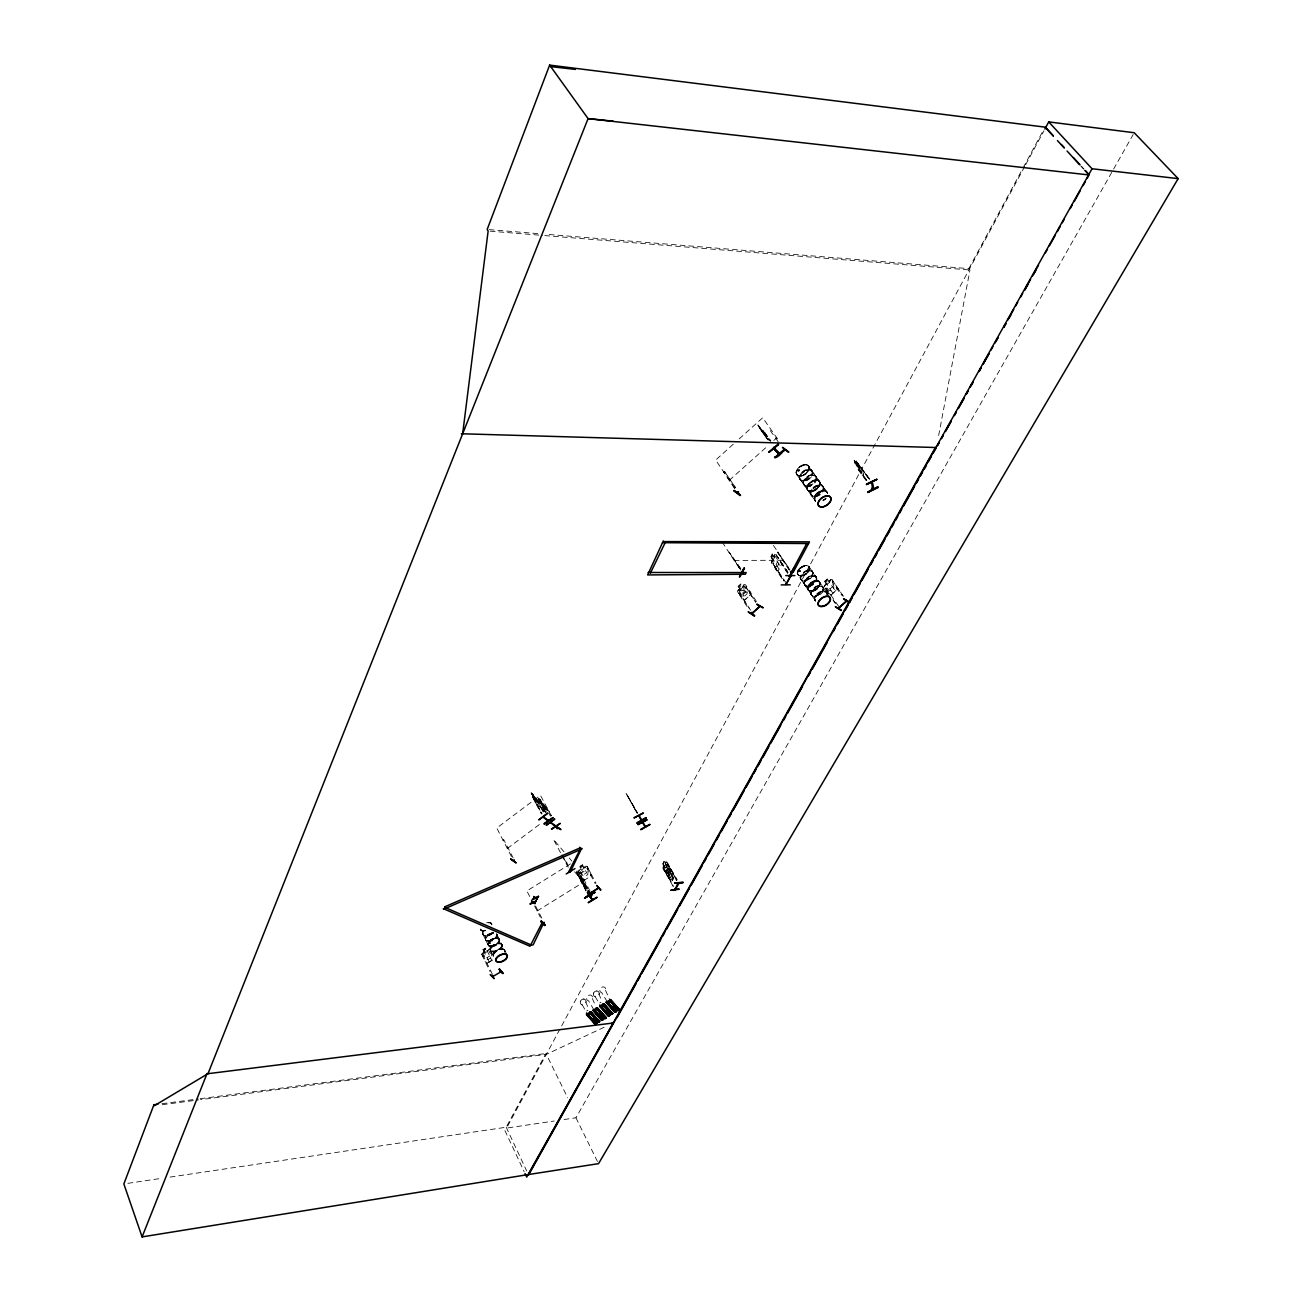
<?xml version="1.0" encoding="UTF-8"?>
<svg xmlns="http://www.w3.org/2000/svg" width="1302" height="1302" viewBox="0 0 1302 1302"><rect width="100%" height="100%" fill="white"/><g stroke="black" fill="none" stroke-linecap="round" stroke-linejoin="round"><path stroke-width="0.75" stroke-dasharray="5 3.75" d="M810.381 491.196L815.638 489.975L819.3 485.776M772.493 559.225L772.314 561.422L775.357 565.979L777.408 566.549L778.775 563.961L778.189 560.609L775.129 556.052L773.86 556.638L774.788 554.603L775.959 554.668L787.336 571.106M796.352 474.205C795.05 469.078 800.828 464.684 805.515 464.537M796.059 472.968L796.173 471.584M798.614 470.754L799.086 470.022L797.996 470.103M798.907 470.852L799.379 469.924M666.884 862.119L665.192 863.503C664.394 857.888 660.667 864.121 664.02 865.537L663.76 867.425L670.481 877.174L671.653 875.156L668.691 867.685L663.76 861.127M800.03 568.095L797.198 573.319A6.852 4.052 -34.2 0 1 805.661 565.54A6.901 4.069 -34.2 0 1 807.647 572.343A6.901 4.069 -34.2 0 1 797.589 574.296L800.665 578.804M797.345 572.066L797.231 573.319A6.901 4.069 -34.2 0 1 805.678 565.524A6.852 4.052 -34.2 0 1 807.614 572.327A6.852 4.052 -34.2 0 1 797.621 574.263M808.086 470.901L807.11 470.787M806.914 486.932L807.24 489.764L806.947 488.559M806.914 488.527L807.077 487.16M797.133 475.132L796.385 474.205C800.632 478.859 809.112 473.131 809.209 467.613M800.323 571.318L799.265 570.52M816.582 478.208L816.24 476.809A7.389 4.524 -35.6 0 0 805.124 479.201A7.389 4.524 -35.6 0 0 808.64 486.281L808.851 485.727M816.321 477.15L822.88 486.46A7.291 4.443 -35.5 0 0 811.927 488.787A7.291 4.443 -35.5 0 0 815.361 495.737A7.291 4.443 -35.5 0 0 822.88 486.46L816.354 477.216A7.275 4.459 -35.6 0 1 808.884 486.509L808.933 486.118M807.745 571.285L808.786 570.732M807.924 571.106L808.444 571.366M807.582 588.699L809.193 584.728A6.884 4.036 -34.1 0 1 819.658 582.336L820.162 583.442M808.135 572.083L809.437 567.021L806.247 565.459M819.17 486.053L818.486 486.753L818.258 485.89M810.462 586.616C811.618 584.305 807.386 587.902 810.446 586.242M819.869 484.279L820.016 482.896M820 484.507L820.179 483.123M818.258 586.177L818.714 586.584M820.032 583.247L819.349 585.867M820.179 583.459L818.551 587.414M809.372 587.267L809.356 586.112A6.998 4.118 -34.2 0 0 816.435 577.388L816.761 578.609M798.679 571.318L800.518 570.536M828.739 593.517L824.199 586.958L826.331 583.638L824.605 581.327L827.275 578.967L835.396 591.01M824.394 586.958L824.557 585.395L830.627 579.813L828.772 581.343L830.66 581.066L833.719 585.542L833.736 588.667L831.294 590.913L828.674 590.18L825.614 585.705L826.233 583.719M758.594 426.698L762.939 430.848L766.959 436.577L759.408 427.674L768.326 440.353M767.269 439.132L758.448 426.438M938.644 435.568L969.974 269.986L968.834 268.635L545.847 234.246M489.894 943.543L489.064 943.559L489.796 942.664M587.593 888.338L578.674 871.608L579.097 870.175L585.656 866.188L587.104 866.432L590.636 873.007L590.994 876.051L584.403 880.136L582.222 878.232M578.82 871.624L579.097 870.175M545.538 812.66C525.227 775.455 551.332 823.352 542.316 807.191M487.925 943.95L491.342 939.767L495.834 938.172M489.324 943.445L489.471 942.778M489.731 942.615L490.789 943.087L489.487 943.136M498.845 941.948L498.161 942.632L498.503 941.818M481.838 954.643L482.293 953.227L488.852 949.386L490.333 949.793L488.917 949.5M481.984 954.659L482.342 953.276M797.817 470.624L798.94 470.331M807.094 470.998L808.168 470.771M808.477 470.478L809.047 469.013M807.061 487.127C808.021 482.342 814.613 477.932 819.072 480.91M810.332 485.841L808.786 486.037M818.047 486.525L819.088 485.858M819.039 486.411L818.388 486.053M819.43 485.988L819.869 484.311M809.063 570.748L809.584 569.397M807.565 587.202C809.112 582.824 814.613 579.178 819.121 581.473M809.079 586.714L810.202 586.844M740.626 568.453L729.153 552.194L740.48 568.762M779.052 569.007L770.768 556.8L772.232 554.017L780.403 566.354M770.865 556.8L772.33 554.017M772.444 559.144L771.533 562.871L783.674 581.05M771.581 561.162L772.607 559.225L770.979 556.784M773.893 556.605L774.788 554.603L771.533 562.871M773.046 560.039L774.495 557.484M776.09 564.596L777.457 562.008M780.386 561.146L781.525 564.498L778.075 571.008L775.878 569.43L778.059 570.862M789.207 570.081L777.489 552.146L790.184 569.788M778.319 552.146L777.343 552.439M786.62 583.621L772.965 563.636L783.983 581.05M787.726 573.531L776.968 556.117L788.052 573.531M170.139 1177.073L506.201 1127.223L545.896 1053.497L567.639 1097.667M968.834 268.635L1022.184 169.569M1023.128 167.812L1043.13 130.656M1024.707 166.477L506.592 1128.085L554.164 1121.022M1025.667 164.703L1043.927 130.818M564.075 1119.541L575.956 1117.783L1133.196 134.513M673.134 886.32L663.092 868.564L665.989 861.94M663.157 867.067L664.02 865.537L662.506 863.161M664.59 869.427L663.971 870.045L664.59 869.427L671.93 882.447M676.535 880.429L667.682 863.552L677.17 879.81M669.342 866.481L667.601 864.788L664.59 869.899L665.582 873.024L664.752 869.931M671.441 871.575L670.432 868.45L671.441 871.575L668.431 876.685L666.787 874.977M672.206 880.543L673.46 878.362L672.011 875.953M673.557 878.362L672.288 880.543L670.839 877.987L669.863 878.264L664.378 866.335L665.55 864.3L672.288 874.065L673.46 878.378M484.344 952.153L483.335 953.78L485.597 958.418L487.973 959.574L490.594 958.06L491.033 955.245L488.771 950.623L487.111 950.558M797.931 470.168L798.533 471.015M494.874 945.757L499.284 941.672M498.666 942.99L499.105 938.823M807.631 485.646L811.455 481.659L816.484 480.08M799.33 571.35L800.063 571.236M818.421 587.218L819.349 585.867M855.919 462.828L859.58 466.897L861.533 472.349L856.342 465.074M797.882 471.259L799.298 470.803M807.126 471.096L808.037 470.282M809.681 485.288L808.526 486.72M809.714 486.623L810.316 485.483M818.323 487.241L812.09 491.163A7.275 4.443 -35.6 0 1 808.688 484.181A7.275 4.443 -35.6 0 1 819.625 481.87A7.275 4.443 -35.6 0 1 812.139 491.131M808.168 572.099L803.887 575.272M809.177 584.712L813.49 581.522M818.421 587.235L812.497 590.929L808.509 590.457M818.567 587.446L814.271 590.62M497.51 943.804L498.552 942.778M738.039 590.522L739.878 588.813L738.283 586.356M742.254 586.486L744.109 586.079L747.088 590.652L747.055 593.858L744.598 596.137L741.994 595.388L739.031 590.799L739.813 588.764L738.071 586.323L740.773 583.914L742.319 586.518L744.077 584.891M739.536 593.11L738.592 593.647L739.536 593.11L751.466 611.533M745.72 587.039L746.648 586.486L745.72 587.039L755.534 602.094M737.795 592.068L744.353 600.417L750.473 594.623L749.854 591.368M744.353 600.417L750.538 594.672L749.692 591.401M827.242 579.13L824.605 581.327M826.916 584.517L829.455 582.319M829.976 588.992L832.417 586.746M832.255 593.81L837.056 589.399L836.437 586.193M825.208 588.488C825.989 586.632 827.209 594.672 831.099 595.095L837.202 589.35L836.34 586.258M832.287 582.01L833.215 581.473L832.287 582.01L841.45 595.209M733.303 444.194L715.677 460.045L734.963 488.722M739.178 438.904L762.695 417.763L779.231 441.313M729.299 480.292L767.887 445.805M773.811 440.483L776.789 437.83M734.751 488.559L723.717 472.138L724.514 471.438L735.776 488.022M778.205 441.85L770.214 430.474L771.028 429.741M724.726 471.601L723.717 472.138M766.471 437.716L768.326 439.49M759.863 427.642L758.008 425.038L766.666 436.821L762.647 432.297M762.728 430.604L762.939 431.548L759.619 428.179L767.594 438.855M763.07 433.371L769.742 440.597M765.43 433.192L764.616 432.98L770.898 441.004M532.909 794.106C528.921 790.428 539.37 801.511 538.182 804.245L534.65 800.388M532.551 795.294L531.118 792.837L541.599 813.473M532.925 796.612L542.071 813.815M534.178 796.645L532.843 794.139M536.359 798.826L531.33 794.529L541.307 813.685M545.359 812.09L538.507 798.386L540.297 799.64M536.831 799.949L543.227 811.976M534.813 801.739L536.831 804.636M538.507 798.386L540.314 799.591L545.554 809.746L542.039 805.922M541.551 802.162L540.2 799.705M539.956 805.58L540.769 807.712L539.988 805.466M543.731 804.327L538.751 800.063M546.938 810.593L544.48 805.238L547.686 810.723M810.023 486.574L808.688 486.134A7.389 4.524 -35.6 0 0 816.24 476.874M507.292 848.513L541.502 822.929M546.807 807.468C545.261 807.419 551.006 812.578 551.218 815.703M503.711 839.757L502.963 840.311L503.89 839.888L513.183 857.969M800.014 568.063L803.057 566.142M800.144 571.497L798.728 571.562M809.486 585.981L810.804 585.884M497.51 943.82L493.23 946.066M570.39 863.893L526.871 890.942L530.288 897.615M583.801 867.441L582.499 864.821L579.699 866.562L581.05 869.052M582.531 864.87L579.748 866.595L581.18 869.069L580.187 870.712L582.629 875.286L585.07 876.376L587.69 874.749L588.048 871.917L585.591 867.344L583.752 867.392M585.998 891.024L576.786 872.307L577.974 873.707M579.895 873.902L588.309 868.694M586.144 888.273L579.276 876.148L580.22 877.743M537.14 910.977L582.661 882.723M584.338 885.034C588.065 892.098 576.623 874.618 582.58 883.732M580.22 872.682L579.439 873.154L580.334 872.828L590.148 891.203M587.056 868.467L587.951 868.141L587.056 868.467L595.242 883.635M586.763 888.371L579.569 874.147L587.381 888.566M578.527 875.579L585.965 889.315M586.73 1011.003L587.951 1010.254M599.864 1002.914L601.085 1002.166M484.246 952.169L482.993 949.646L485.809 948.019L491.847 960.485M483.042 949.695L485.841 948.068M484.751 952.966L487.453 951.518M486.997 957.588L489.633 956.075M487.176 963.138L493.653 959.362L487.143 963.252L485.109 961.332M483.319 955.749L482.537 956.205L483.433 955.896L492.498 974.482M490.17 951.795C491.131 950.2 491.114 957.084 493.474 958.549M627.385 795.603L637.443 812.692M629.419 799.2L634.823 808.998M634.074 807.435L632.707 805.254M809.99 586.079L809.453 586.274A6.901 4.052 -34.2 0 1 806.166 580.122A6.901 4.052 -34.2 0 1 816.566 577.762L822.815 586.909M798.191 469.941L799.509 469.957M856.391 465.058L854.6 462.666M869.769 479.087L857.269 462.552L869.524 479.933M857.383 463.219L857.627 462.373M858.669 469.045L867.034 480.552M604.177 1027.245L546.319 1054.36L200.524 1099.669M494.858 945.724L489.243 946.082M813.506 581.538L816.679 580.822M814.255 590.587L809.616 590.978M803.09 566.175L804.701 565.621M803.871 575.24L799.363 575.809L797.524 574.442M802.195 465.27L803.904 464.733M493.344 946.277L490.366 946.359M495.72 937.945L488.885 941.525L487.811 943.722L488.478 945.708M127.889 1183.339L162.099 1178.261M161.969 1103.705L198.148 1098.969M200.166 1098.709L545.896 1053.497M162.327 1104.682L198.522 1099.93M804.701 565.638L806.231 565.426M663.011 867.018L663.174 868.564M672.874 872.926L670.042 879.55L665.55 872.958M667.601 864.788L669.293 866.579M856.228 461.103L857.253 468.427L866.774 481.398M734.165 560.413L783.413 560.251M775.976 554.587L788.149 572.766M843.289 596.186L832.043 579.699L830.595 579.797M495.737 937.945L498.34 938.449M665.892 861.957L666.901 862.022L676.877 879.827M489.178 229.64L537.759 233.595M490.154 231.17L542.69 235.418M544.708 235.581L969.974 269.986M816.533 580.594L819.869 582.336M810.446 491.326L807.875 490.512M809.177 491.342L810.609 491.521M798.305 475.751L799.705 475.979M816.5 480.113L817.933 480.292M805.531 464.57L808.103 465.384L809.209 467.581M497.087 937.945L499.675 939.816M808.656 590.685L809.73 591.189M809.291 586.73L809.584 586.372A6.901 4.052 -34.2 0 0 816.566 577.762L816.484 577.616M805.287 585.64L806.377 586.144M824.996 591.238L826.086 591.743M801.658 580.253L802.748 580.757M821.285 585.786L822.376 586.307M814.466 575.777L815.557 576.281M810.804 570.39L811.895 570.894M812.806 496.42L810.349 493.246M809.177 491.293L807.11 489.552M805.694 486.264L803.236 483.091M825.208 490.675L826.249 491.228M821.302 485.174L822.392 485.744M814.141 475.018L816.159 476.678M810.267 469.566L811.488 470.217M811.309 470.136L812.318 471.226M800.746 480.21L799.835 479.169M543.39 807.468L539.939 801.3L542.56 804.669C540.574 798.224 550.193 817.249 543.129 805.775L543.487 807.5M832.027 579.764L843.094 596.056M488.38 945.529L489.34 946.277M491.359 923.248L491.814 924.013L490.512 922.662L486.525 922.646A6.217 3.369 -26.5 0 1 491.717 924.892M804.636 485.711L804.083 484.946L810.593 494.272M828.674 593.305L831.05 594.916M822.294 485.695L822.897 486.492M536.733 804.652L540.867 807.647M544.138 810.218L548.142 813.18M811.764 495.883L811.195 495.102L814.531 499.952M542.901 806.556L544.48 807.728L540.395 801.853L544.903 810.723M531.721 793.602L532.762 794.383M539.126 799.135L540.135 799.9M532.176 794.448L533.202 795.213M539.565 799.981L540.59 800.746M826.152 491.147L826.803 491.993L823.482 487.257M582.271 878.118L584.419 880.022M815.085 475.523L815.736 476.353L812.448 471.617M767.09 438.644L768.196 439.702M757.91 425.119L768.099 439.344M759.196 426.796L760.303 427.853M760.335 428.553L765.283 434.835L763.574 433.192M825.859 591.613L826.9 592.67M1081.392 166.282L1084.078 169.179M1080.806 165.989L1083.557 168.967M585.965 1002.556L585.9 1002.475A3.157 2.702 -43.4 0 0 584.207 999.122A3.157 2.702 -43.4 0 0 580.432 1001.417A3.157 2.702 -43.4 0 0 582.124 1004.77L582.189 1004.851A3.157 2.702 -43.4 0 1 580.432 1001.417A3.157 2.702 -43.4 0 1 584.142 999.041A3.157 2.702 -43.4 0 1 585.9 1002.475L588.813 1009.034M593.94 1009.864L588.553 1000.815A3.157 2.702 -43.1 0 1 586.779 997.381A3.157 2.702 -43.1 0 1 590.571 995.086A3.157 2.702 -43.1 0 1 592.329 998.504L592.394 998.585M598.985 994.402L599.05 994.484A3.157 2.702 -42.8 0 0 597.276 991.066A3.157 2.702 -42.8 0 0 593.5 993.361A3.157 2.702 -42.8 0 0 595.209 996.714L595.274 996.795A3.157 2.702 -42.8 0 1 593.5 993.361A3.157 2.702 -42.8 0 1 597.211 990.985A3.157 2.702 -42.8 0 1 598.985 994.402L601.931 1000.961M607.188 1001.71L601.752 992.677A3.157 2.702 -42.4 0 1 599.978 989.26A3.157 2.702 -42.4 0 1 603.754 986.949A3.157 2.702 -42.4 0 1 605.544 990.366L605.609 990.448M811.244 594.77L811.943 595.584M814.922 600.222L815.622 601.052M800.828 579.325L801.902 580.432M805.531 585.835L804.066 583.312M807.745 589.611L808.607 590.636M822.49 586.388L823.189 587.218A7.031 4.101 -34.1 0 1 815.801 595.86A7.031 4.101 -34.1 0 1 812.481 589.546A7.031 4.101 -34.1 0 1 823.076 587.137M822.132 586.112L822.799 586.925A6.917 4.036 -34.1 0 1 815.605 595.453A6.917 4.036 -34.1 0 1 812.334 589.253A6.917 4.036 -34.1 0 1 822.766 586.876M812.009 570.992L813.115 573.222L812.839 572.262M811.651 570.715L812.334 571.529A6.884 4.052 -34.2 0 1 805.189 580.057A6.884 4.052 -34.2 0 1 801.902 573.824A6.884 4.052 -34.2 0 1 812.285 571.48L809.209 566.988M816.37 577.209L815.312 576.086L815.996 576.916A6.884 4.052 -34.2 0 1 808.835 585.444A6.884 4.052 -34.2 0 1 805.547 579.211A6.884 4.052 -34.2 0 1 815.947 576.851L812.904 572.375A6.884 4.052 -34.2 0 0 802.504 574.719A6.884 4.052 -34.2 0 0 805.808 580.952A6.884 4.052 -34.2 0 0 812.904 572.375M578.511 875.758L579.618 877.06M564.14 859.499L569.365 865.635M574.605 871.787L583.768 882.544M578.479 876.62L582.059 880.77M580.952 880.331L582.059 881.633M582.466 883.749L585.363 886.987L584.37 884.921M577.909 873.984L576.705 872.373L586.226 890.78M577.225 873.919L580.106 877.157M563.978 851.801L553.48 839.399L560.576 852.794M569.234 858.018L571.855 861.11M587.072 866.383L596.007 883.163M826.493 592.329L823.385 587.788A6.917 4.036 -34.1 0 1 816.224 596.365A6.917 4.036 -34.1 0 1 812.953 590.164A6.917 4.036 -34.1 0 1 823.385 587.788L823.303 587.593M815.377 501.237L814.222 498.78M804.848 585.021L811.146 594.412M811.162 470.006L811.895 470.917A7.259 4.459 -35.7 0 1 804.424 480.145A7.259 4.459 -35.7 0 1 800.958 473.163A7.259 4.459 -35.7 0 1 811.878 470.885L808.688 466.36A7.242 4.476 -35.7 0 0 797.752 468.606A7.242 4.476 -35.7 0 0 801.218 475.588A7.242 4.476 -35.7 0 0 808.656 466.344L811.878 470.885M818.942 480.715L819.821 481.886A7.307 4.459 -35.6 0 1 812.253 491.342A7.307 4.459 -35.6 0 1 808.802 484.36A7.307 4.459 -35.6 0 1 819.788 482.049M822.197 485.565L823.336 486.818M826.493 491.391L827.226 492.319M800.242 479.494L803.562 484.263M815.052 500.652L815.085 500.668A7.307 4.443 -35.5 0 1 819.251 492.774A7.324 4.443 -35.5 0 1 827.437 492.888L827.437 492.888A7.307 4.443 -35.5 0 0 819.251 492.774A7.324 4.443 -35.5 0 0 815.068 500.668A7.324 4.443 -35.5 0 1 818.6 491.83A7.324 4.443 -35.5 0 1 827.095 493.132A7.307 4.443 -35.5 0 0 818.6 491.847A7.307 4.443 -35.5 0 0 815.166 500.635M811.634 595.095L814.824 599.864M868.776 478.241L856.081 461.038L869.411 479.266M856.032 462.763L854.21 460.208L854.486 462.715M854.535 461.233L855.349 463.512L854.291 460.371M858.327 469.208L867.864 482.358M812.481 471.715L812.464 471.715A7.259 4.459 -35.7 0 0 801.593 474.074A7.259 4.459 -35.7 0 0 805.059 481.056A7.259 4.459 -35.7 0 0 812.513 471.796L815.736 476.32A7.275 4.459 -35.6 0 1 808.249 485.597A7.275 4.459 -35.6 0 1 804.782 478.631A7.275 4.459 -35.6 0 1 815.719 476.337M823.548 487.371L823.515 487.355A7.291 4.443 -35.5 0 1 816.012 496.664A7.291 4.443 -35.5 0 1 812.562 489.698A7.291 4.443 -35.5 0 1 823.531 487.387L826.77 491.977M796.466 474.042L799.737 478.81M764.925 432.703L770.393 440.515M763.883 431.987L770.572 441.264M824.752 581.327L832.938 593.321M825.924 587.837L839.497 607.578M833.199 600.059L835.428 603.331M833.003 599.929L835.233 603.2M827.03 593.077L829.992 597.504M801.235 579.683L804.278 584.159M724.514 471.438L735.565 487.843M773.421 545.392L790.021 570.081M777.489 552.146L789.37 569.788M772.965 563.636L784.081 580.301M729.153 552.194L740.854 570.081M722.138 542.006L740.692 570.39M756.478 601.54L745.541 584.777L743.995 584.744L737.876 590.424L737.616 592.085L748.569 608.864M745.932 587.169L755.746 602.224M739.324 592.98L749.089 608.05M580.366 879.631L583.101 883.586L582.645 882.317M769.84 440.515L768.685 438.579L769.645 440.467M595.209 996.714L600.613 1005.762M482.684 934.136L483.465 935.259M485.418 939.702L486.199 940.809M490.496 950.037L491.277 951.16M480.226 929.107L481.561 930.442L485.548 930.458A6.233 3.385 -26.5 0 1 480.373 929.14L482.586 933.583M582.124 1004.77L587.479 1013.835M501.709 944.064L502.165 944.845A6.364 3.401 -26.6 0 1 494.207 951.42A6.364 3.401 -26.6 0 1 492.514 945.708A6.364 3.401 -26.6 0 1 502.067 944.747M501.384 943.722L501.84 944.487A6.25 3.353 -26.6 0 1 494.076 951.03A6.25 3.353 -26.6 0 1 492.4 945.398A6.25 3.353 -26.6 0 1 501.807 944.455M504.167 949.321L504.948 950.444M816.338 477.183L816.354 477.216A7.275 4.459 -35.6 0 0 805.433 479.543A7.275 4.459 -35.6 0 0 808.884 486.509M667.617 864.121L676.812 880.412M637.134 812.871L625.578 792.413L628.752 798.24M634.92 809.177L637.85 814.352M628.475 797.459L630.656 801.316M632.316 804.229L634.481 808.086M631.324 802.813L631.975 803.952M635.148 809.567L635.783 810.707M664.313 869.443L672.564 884.107M664.248 870.029L673.411 886.304M551.397 815.833L540.411 795.262L496.778 828.023L511.507 856.716M544.48 805.238L550.469 816.256M543.78 804.262L547.328 811.065M577.583 870.957L587.072 888.745M538.605 798.321L540.037 800.958M580.904 878.394L587.023 889.38M576.477 871.136L585.965 888.941M537.124 799.737L543.992 812.106M536.424 798.744L543.699 812.334M531.216 792.967L532.551 795.489M532.648 796.824L541.778 814.043M562.122 854.942L568.111 865.976M561.813 855.121L568.404 867.539M535.545 905.997L542.023 918.528M534.569 905.964L540.346 917.243M491.651 923.981L491.879 924.436A6.217 3.369 -26.5 0 0 488.201 922.858M497.169 935.08L501.823 944.455M502.279 945.398A6.266 3.353 -26.6 0 1 494.532 951.974A6.266 3.353 -26.6 0 1 492.872 946.342A6.266 3.353 -26.6 0 1 502.279 945.398L504.59 950.053M505.046 950.997L507.227 955.391M575.956 1117.783L597.651 1161.889M483.026 934.527L485.32 939.149M485.76 940.093L493.604 956.449M490.17 949.809L493.539 956.547M483.14 949.679L489.194 962.064M481.821 954.626L490.073 971.552M506.201 1127.223L526.708 1170.986M504.964 1130.641L524.185 1171.735M605.544 990.366L609.141 998.455M592.329 998.504L595.258 1005.063M800.437 577.925L800.763 579.227M807.452 588.504L807.891 589.79M810.837 593.354L811.179 594.672M814.531 598.822L814.857 600.124M826.965 592.784L827.291 594.07M823.255 587.414A7.031 4.101 -34.1 0 1 815.996 596.137A7.031 4.101 -34.1 0 1 812.66 589.822A7.031 4.101 -34.1 0 1 823.255 587.414L823.58 588.634M799.412 477.639L799.753 479.038M808.819 466.523A7.275 4.492 -35.7 0 1 801.365 475.816A7.275 4.492 -35.7 0 1 797.866 468.801A7.275 4.492 -35.7 0 1 808.819 466.523L809.177 467.581M812.383 471.422A7.373 4.541 -35.7 0 1 804.815 480.829A7.373 4.541 -35.7 0 1 801.3 473.733A7.373 4.541 -35.7 0 1 812.383 471.422L812.725 472.772M823.401 486.997A7.421 4.508 -35.5 0 1 815.768 496.42A7.421 4.508 -35.5 0 1 812.269 489.357A7.421 4.508 -35.5 0 1 823.401 486.997L823.743 488.348M819.707 481.675L820.146 483.091M827.307 492.449L827.6 493.653A7.421 4.508 -35.5 0 0 819.007 492.384A7.421 4.508 -35.5 0 0 815.508 501.319M482.586 932.916L482.635 934.006M487.957 943.966L487.99 944.91M493.198 932.834A6.331 3.418 -26.6 0 0 485.32 938.563L485.369 939.572M490.398 948.816L490.447 949.907M493.149 954.431L493.198 955.522A6.364 3.401 -26.6 0 1 499.577 949.06A6.364 3.401 -26.6 0 1 504.541 952.332M499.561 939.621L499.61 940.565M497.104 934.69L497.152 935.747M502.198 945.024A6.364 3.401 -26.6 0 1 494.337 951.713A6.364 3.401 -26.6 0 1 492.644 946.001A6.364 3.401 -26.6 0 1 502.198 945.024L502.263 946.066M504.997 950.606L505.03 951.664M825.907 497.999A7.421 4.508 -35.5 0 1 823.059 500.521M815.296 501.026A7.421 4.508 -35.5 0 1 818.795 492.107A7.421 4.508 -35.5 0 1 827.405 493.425M824.41 499.073A7.421 4.508 -35.5 0 1 822.848 500.228M809.209 586.112A6.998 4.118 -34.2 0 1 805.873 579.781A6.998 4.118 -34.2 0 1 816.435 577.388M819.658 582.336A6.884 4.036 -34.1 0 1 812.529 590.896A6.884 4.036 -34.1 0 1 809.258 584.696M827.372 594.282A6.933 4.02 -34.1 0 0 820.097 592.882A6.933 4.02 -34.1 0 0 815.345 600.58L815.345 600.58A6.933 4.02 -34.1 0 1 819.479 591.954A6.933 4.02 -34.1 0 1 826.624 594.591M815.752 601.117A7.047 4.085 -34.1 0 1 819.072 592.947A7.047 4.085 -34.1 0 1 827.258 593.924M815.557 600.84A7.047 4.085 -34.1 0 1 818.877 592.67A7.047 4.085 -34.1 0 1 827.063 593.647M496.713 934.315A6.233 3.369 -26.6 0 1 492.433 940.825A6.233 3.369 -26.6 0 1 485.711 939.133A6.233 3.369 -26.6 0 1 493.474 933.501M496.501 933.664A6.331 3.418 -26.6 0 1 492.156 940.272A6.331 3.418 -26.6 0 1 485.32 938.563M485.467 930.246A6.217 3.369 -26.5 0 1 480.308 928.944M485.711 930.718A6.217 3.369 -26.5 0 1 480.536 929.416M486.59 922.825A6.233 3.385 -26.5 0 1 491.765 924.143M493.36 932.248A6.331 3.418 -26.5 0 1 484.588 935.715A6.331 3.418 -26.5 0 1 484.816 930.1M496.697 934.152A6.233 3.369 -26.6 0 1 490.968 940.288A6.233 3.369 -26.6 0 1 485.32 937.863A6.233 3.369 -26.6 0 1 493.002 932.574M493.442 932.574A6.233 3.369 -26.5 0 1 484.816 935.975A6.233 3.369 -26.5 0 1 485.028 930.442M492.189 933.013A6.331 3.418 -26.5 0 1 483.921 935.259A6.331 3.418 -26.5 0 1 484.67 929.823M491.961 932.671A6.217 3.369 -26.5 0 1 483.839 934.885A6.217 3.369 -26.5 0 1 484.572 929.514M493.556 955.115A6.266 3.336 -26.6 0 1 499.87 949.744A6.266 3.336 -26.6 0 1 505.111 951.925M493.36 955.749A6.364 3.401 -26.6 0 1 498.943 949.597A6.364 3.401 -26.6 0 1 505.03 951.567M493.149 955.098A6.266 3.336 -26.6 0 1 499.398 948.8A6.266 3.336 -26.6 0 1 504.297 952.022M743.947 595.421L743.019 596.267L742.921 591.808C737.811 592.036 739.65 587.983 743.084 590.766L743.849 586.437L744.012 590.815L747.657 592.101L743.833 591.824L743.947 595.421M665.745 864.105L666.298 867.523L664.085 867.246L666.364 868.499L667.145 872.763L666.917 868.564L669.309 869.004L666.884 867.604L665.745 864.105M670.302 877.271L669.147 873.87L666.754 872.568L667.112 871.803L669.098 872.926L668.87 868.694L669.667 872.975L671.995 874.358L669.733 873.951L670.302 877.271M856.504 462.633L858.441 466.93L857.155 466.751L861.257 472.447L859.206 467.971L860.589 468.199L856.57 462.698M772.265 555.059L771.923 557.549L772.265 555.059M663.776 861.891L663.467 863.991L663.776 861.891M668.056 868.776L666.901 870.794L668.04 868.759M669.147 870.68L667.975 872.714L669.13 870.664M672.581 877.515L672.271 879.631L672.581 877.515M740.496 584.858L738.918 586.323L739.455 587.137L741.017 585.672L740.496 584.858M742.791 587.3L740.333 589.578L743.312 594.168L745.769 591.889L742.791 587.3M827.014 579.878L825.452 581.327L825.989 582.124L827.551 580.676L827.014 579.878M762.826 430.474L763.932 432.004L762.826 430.474M582.206 865.651L580.529 866.693L580.952 867.506L582.629 866.465L582.206 865.651M584.191 868.222L581.587 869.834L584.028 874.407L586.649 872.779L584.191 868.222M578.365 874.749L577.583 875.221L578.365 874.749M485.483 948.832L484.198 950.639L485.483 948.832M860.899 467.483L862.787 470.738L860.899 467.483M862.054 474.839L863.682 476.499L862.787 470.738L863.568 476.548L861.924 474.807M538.54 803.822L535.74 800.258C537.807 806.996 528.449 788.149 535.171 799.151L534.943 797.556L538.54 803.822M801.869 480.796L800.681 480.161L801.869 480.812M534.601 797.524L533.006 796.319L537.108 802.227L534.601 797.524M859.776 468.134L856.504 463.626L860.134 470.429L859.776 468.134M811.895 490.756A7.259 4.427 -35.6 0 0 819.365 481.528A7.259 4.427 -35.6 0 0 808.461 483.823A7.259 4.427 -35.6 0 0 811.895 490.756M801.56 476.027A7.21 4.443 -35.7 0 0 808.965 466.816A7.21 4.443 -35.7 0 0 798.093 469.078A7.21 4.443 -35.7 0 0 801.56 476.027M808.444 486.004A7.389 4.524 -35.6 0 0 816.045 476.581A7.389 4.524 -35.6 0 0 804.929 478.908A7.389 4.524 -35.6 0 0 808.444 486.004M804.62 480.552A7.373 4.541 -35.7 0 0 812.188 471.145A7.373 4.541 -35.7 0 0 801.104 473.456A7.373 4.541 -35.7 0 0 804.62 480.552M812.464 491.57A7.259 4.427 -35.6 0 0 819.934 482.342A7.259 4.427 -35.6 0 0 809.03 484.637A7.259 4.427 -35.6 0 0 812.464 491.57M815.557 496.143A7.405 4.508 -35.5 0 0 823.206 486.72A7.405 4.508 -35.5 0 0 812.074 489.08A7.405 4.508 -35.5 0 0 815.557 496.143M823.238 500.765A7.307 4.443 -35.5 0 0 826.054 498.308A7.324 4.443 -35.5 0 1 823.255 500.782M812.302 590.538A6.868 4.02 -34.1 0 0 819.414 581.994A6.868 4.02 -34.1 0 0 809.047 584.354A6.884 4.036 -34.1 0 0 812.302 590.571A6.884 4.036 -34.1 0 0 819.43 581.994A6.884 4.036 -34.1 0 0 809.03 584.37A6.868 4.02 -34.1 0 0 812.302 590.538M802.471 575.989A6.835 4.036 -34.2 0 0 809.518 567.46A6.835 4.036 -34.2 0 0 799.184 569.771A6.835 4.036 -34.2 0 0 802.471 575.989M802.276 575.761A6.901 4.069 -34.2 0 0 809.372 567.167A6.901 4.069 -34.2 0 0 798.972 569.495A6.901 4.069 -34.2 0 0 802.276 575.761M805.58 580.725A6.982 4.118 -34.2 0 0 812.773 572.001A6.982 4.118 -34.2 0 0 802.227 574.394A6.982 4.118 -34.2 0 0 805.58 580.725M809.03 585.835A6.998 4.118 -34.2 0 0 816.256 577.111A6.998 4.118 -34.2 0 0 805.694 579.504A6.998 4.118 -34.2 0 0 809.03 585.835M805.385 580.448A6.982 4.118 -34.2 0 0 812.594 571.724A6.982 4.118 -34.2 0 0 802.032 574.117A6.982 4.118 -34.2 0 0 805.385 580.448M812.855 591.352A6.884 4.02 -34.1 0 0 819.951 582.808A6.884 4.02 -34.1 0 0 809.584 585.168A6.884 4.02 -34.1 0 0 812.855 591.352M812.66 591.124A6.933 4.052 -34.1 0 0 819.821 582.499A6.933 4.052 -34.1 0 0 809.372 584.891A6.933 4.052 -34.1 0 0 812.66 591.124M491.765 946.294A6.233 3.353 -26.6 0 0 499.463 939.751A6.233 3.353 -26.6 0 0 490.089 940.679A6.233 3.353 -26.6 0 0 491.765 946.294M491.603 945.968A6.217 3.336 -26.6 0 0 499.284 939.442A6.217 3.336 -26.6 0 0 489.943 940.369A6.217 3.336 -26.6 0 0 491.603 945.968M491.651 946.131A6.266 3.369 -26.6 0 0 499.398 939.539A6.266 3.369 -26.6 0 0 489.975 940.467A6.266 3.369 -26.6 0 0 491.651 946.131M492.01 946.798A6.217 3.336 -26.6 0 0 499.708 940.272A6.217 3.336 -26.6 0 0 490.349 941.2A6.217 3.336 -26.6 0 0 492.01 946.798"/><path stroke-width="1.5" d="M789.419 576.216L790.298 576.932L789.891 576.037M790.379 576.786L794.497 567.965M872.617 488.608C874.374 492.189 873.024 480.21 871.005 481.707M751.71 612.379L752.605 613.242L752.084 612.477M845.779 601.524L846.739 601.052M872.096 488.868L872.698 489.698L871.608 482.212M871.591 482.407L871.103 481.577L872.096 482.879M737.371 492.677L738.364 491.798M872.014 488.348L873.137 489.34M872.063 488.315L872.6 488.982M462.649 433.794L488.136 231.007L487.16 229.477L549.639 65.1L1045.034 127.124L1053.302 136.092M543.227 923.199L544.041 922.223L533.12 944.91L531.428 945.073L444.698 907.315M784.439 450.736L785.562 450.101M492.335 976.516L493.035 975.442M513.525 860.931L514.127 859.808M499.74 971.552L500.749 971.601M501.075 971.715L492.661 976.614M558.037 828.088L557.337 828.658M781.184 584.907L790.265 584.826M641.837 820.39L639.282 815.963M645.662 827.128L642.976 822.262M674.908 889.526L675.054 888.403M603.054 1004.298L612.103 1014.03M602.94 1004.184L611.663 1014.095L612.786 1013.623M619.394 1009.538L614.772 1012.354L606.26 1002.084L610.768 999.741L619.345 1009.603C591.32 978.355 636.532 1032.177 610.166 1000.131M606.13 1002.573C634.139 1031.656 589.057 981.431 616.155 1011.508L616.139 1011.556M618.922 1009.457L618.222 1010.043L609.629 1000.245M612.868 1013.574L603.721 1003.696L612.363 1013.9M615.651 1011.833L607.513 1001.71M601.736 1020.394L606.244 1017.627L597.032 1007.813L593.012 1010.271L601.654 1020.442L593.126 1010.368M602.484 1019.954L594.249 1009.864L593.468 1010.368M601.898 1020.068L602.68 1019.596L593.907 1009.896M589.627 1012.761L599.05 1022.07L589.904 1012.386M590.49 1012.272L599.799 1021.647L590.571 1011.8L586.665 1014.356M597.504 1007.911C623.365 1039.598 577.144 988.348 605.821 1017.708M612.412 1013.444L608.246 1016.357L599.685 1006.137L603.721 1003.696L612.445 1013.623M599.717 1006.316L600.58 1005.779M586.47 1014.714L595.258 1024.381L599.376 1021.468M595.763 1024.072C584.37 1012.484 582.547 1007.276 595.258 1024.381M773.762 448.458L779.247 453.763M157.949 1104.226L153.929 1104.747L123.853 1183.941L142.097 1236.9L528.384 1174.55L935.406 447.497M779.638 453.438L773.567 447.432L773.827 448.604M142.097 1236.9L206.985 1073.694L208.043 1073.564M543.487 923.281L544.301 922.793M543.146 817.2L548.126 820.944M543.536 816.924L548.647 820.699L547.458 819.983M550.567 822.669L555.482 826.379M550.779 822.343L555.97 826.168L555.124 826.119M663.336 540.932L647.631 574.931L745.346 574.247L746.209 572.571L648.103 572.489M650.414 573.124L664.834 543.341M530.06 903.767L532.632 902.188M532.86 902.611L531.476 900.935M532.274 899.34L534.862 897.762M535.073 898.185L533.69 896.492M532.974 902.416L534.976 903.734L535.024 902.758M533.283 901.847L536.115 901.456L536.164 900.512M535.187 897.989L537.189 899.308L537.254 898.331M535.513 897.42L538.344 897.029L538.377 896.085M443.282 908.633L530.028 946.261L542.299 922.434M581.685 848.253L570.146 872.226L568.421 872.373L580.301 849.034L579.699 847.26M744.484 568.274L739.438 576.9L744.207 567.851M743.963 568.274L739.845 576.835M742.84 572.213L743.23 572.424M806.768 543.52L791.47 572.196L793.243 572.18L809.453 541.844L663.76 541.583M794.838 575.582L785.757 575.598M1044.888 129.028L1048.728 121.9L1134.205 132.739L1178.147 178.618L598.529 1163.662L528.384 1174.55M791.697 572.424L790.493 571.611M790.428 576.021L785.855 584.484L786.31 583.621M528.563 1174.957L1092.036 168.755L1178.147 178.618M617.067 1017.578L635.897 983.954M637.882 980.406L639.868 976.874M641.853 973.326L660.7 939.686M662.685 936.154L664.671 932.606M666.64 929.075L677.561 909.593M679.53 906.062L689.458 888.355M691.443 884.807L702.348 865.342M704.333 861.794L706.319 858.262M708.288 854.714L714.245 844.087M716.23 840.555L719.209 835.233M721.194 831.701L727.134 821.074M729.12 817.542L731.106 813.994M733.091 810.462L743.995 790.981M745.981 787.433L751.921 776.822M753.907 773.274L755.892 769.742M757.878 766.194L760.856 760.889M762.842 757.341L768.782 746.73M770.768 743.182L780.679 725.474M783.658 720.169L785.643 716.621M787.629 713.089L802.504 686.528M808.461 675.901L810.43 672.369M812.415 668.821L827.291 642.277M833.247 631.649L835.233 628.101M837.219 624.569L843.159 613.942M845.144 610.41L848.123 605.088M850.108 601.557L852.094 598.009M854.063 594.477L860.02 583.849M862.005 580.318L867.946 569.69M870.924 564.384L872.91 560.837M874.895 557.289L876.881 553.757M878.866 550.209L884.807 539.598M886.792 536.05L889.771 530.744M891.756 527.196L893.742 523.664M895.727 520.116L897.696 516.585M899.682 513.037L901.668 509.489M903.653 505.957L914.557 486.476M916.543 482.944L918.528 479.396M920.514 475.865L922.5 472.317M924.485 468.785L926.454 465.237M928.44 461.689L931.418 456.384M933.404 452.852L936.382 447.53L461.38 433.761M964.131 397.973L958.191 408.6L964.196 397.989M970.088 387.345L973.066 382.039M979.006 371.428L980.992 367.88M988.918 353.721L982.977 364.348L989.048 353.737M990.903 350.189L992.889 346.641M994.874 343.11L997.853 337.788M1003.793 327.176L1005.779 323.628M1007.764 320.097L1013.705 309.469M1015.69 305.937L1017.676 302.389M1020.654 297.084L1022.64 293.536M1024.625 290.004L1030.566 279.377M1032.551 275.845L1038.491 265.217M1045.441 252.832L1047.426 249.284M1049.412 245.752L1055.352 235.125M1057.338 231.593L1060.316 226.288M1062.302 222.74L1064.271 219.208M1070.228 208.58L1072.213 205.032M1074.199 201.501L1080.139 190.873M1083.118 185.568L1085.103 182.036M1087.089 178.488L1089.058 174.956L588.081 118.612L549.639 65.1M971.162 385.587L973.147 382.056M979.104 371.428L981.106 367.896M995.997 341.352L997.999 337.804M1003.956 327.193L1005.941 323.645M1008.92 318.339L1010.905 314.807M1024.82 290.02L1027.799 284.715M1033.772 274.104L1035.757 270.556M748.259 611.728L754.249 616.139L754.428 615.293M748.422 612.119L754.688 615.716M674.827 883.309L683.192 882.349L674.582 882.902M674.957 889.575L678.049 883.244M675.282 889.543L679.074 883.016M733.921 490.789L740.041 495.59L740.236 494.727M734.263 490.415L740.399 495.151M589.236 895.613L592.67 899.682M510.807 859.271L516.178 862.949L510.726 858.799M556.93 828.577L557.728 827.958M641.235 820.146L638.696 815.67M645.027 826.851L642.521 822.408M602.859 1004.656L611.468 1014.421M610.41 999.773L619.003 1009.571M595.421 1024.056L586.551 1014.225M599.49 1021.598L590.62 1011.963M599.294 1021.956L591.043 1011.882M605.039 1018.18L596.251 1008.301M605.43 1018.164L597.097 1007.943L606.227 1017.659M600.466 1005.665L609.613 1015.56L600.857 1005.828M615.358 1012.028L606.293 1002.263M593.728 1010.222L602.5 1019.922M594.217 1009.945L602.989 1019.645M588.178 891.219L591.889 895.467L588.113 890.78M540.948 921.442L544.936 924.925M544.659 925.576L540.948 921.474L545.147 925.348M545.033 925.315L541.225 920.774M846.593 601.182L838.521 608.083L839.578 607.546M736.965 491.847L738.576 491.961L737.843 492.726M490.203 974.742L493.881 978.241M490.545 974.531L494.093 978.665M592.703 899.796L591.726 898.998M759.522 606.374L751.612 613.747L751.156 612.9M751.791 613.958L759.75 606.569M756.739 604.421L763.216 607.839L757.08 604.128M846.463 600.954L838.488 608.18M733.937 490.805L740.529 495.151M788.133 452.087L782.502 447.367L788.882 452.038M443.591 909.284L582.027 848.888M768.945 451.924L778.596 444.405L769.254 452.217M769.14 452.087L778.287 443.982M773.811 448.246L774.739 448.718L773.567 447.432M779.231 453.015L778.368 452.689M543.39 923.069L544.22 922.841M751.889 613.909L751.059 613.096M547.345 813.701L538.735 819.902L547.182 813.408M552.894 817.868C526.659 836.795 570.732 805.515 544.057 823.548M554.733 819.186L546.173 825.354L554.522 819.072M551.641 829.309L560.267 823.369L551.43 828.967M555.401 826.054L560.967 829.569L555.173 825.631M513.753 861.143L514.176 860.443M566.191 873.967L574.963 868.58M598.578 888.013L590.132 893.205L598.66 887.964M589.139 894.734L587.902 894.799M594.933 892.244L584.5 898.038L593.094 892.586M584.631 898.201L594.965 892.293L585.933 896.932M600.938 889.836L596.739 885.474M587.414 892.684L591.45 896.639L587.853 892.358M597.016 897.436L588.455 902.742M593.907 1011.263L597.927 1008.806M600.596 1007.146L604.616 1004.705M607.155 1003.093L611.191 1000.652M587.462 1015.234L591.482 1012.777M591.32 1019.45L595.323 1017.008M597.748 1015.495L601.752 1013.054M604.388 1011.394L608.408 1008.969M610.931 1007.374L614.951 1004.932M592.215 1020.426L596.218 1018.001M598.627 1016.471L602.631 1014.046M605.284 1012.386L609.287 1009.945M611.81 1008.366L615.83 1005.925M599.425 1017.35L603.428 1014.909M606.065 1013.265L610.068 1010.824M612.607 1009.245L616.611 1006.804M593.012 1021.289L597 1018.864M593.907 1022.265L597.895 1019.84M600.303 1018.327L604.307 1015.902M606.944 1014.242L610.947 1011.817M613.47 1010.222L617.473 1007.797M600.906 1018.978L604.893 1016.553M607.529 1014.893L611.533 1012.468M614.056 1010.889L618.059 1008.448M594.493 1022.916L598.481 1020.491M613.096 121.167L588.081 118.612L207.994 1073.678L154.287 1105.723L153.929 1104.747M499.333 969.518L503.174 973.424L499.122 969.095M502.491 973.278L499.773 969.209M634.22 817.981L643.383 812.985L634.058 817.689M646.215 818.014L637.296 823.385M645.971 817.591L636.906 822.701M637.264 823.32L646.215 817.998M638.061 824.719L647.192 819.739L637.899 824.426M649.747 824.296L640.714 829.39M866.562 484.458L876.881 479.51M866.644 484.604L876.848 479.217L866.367 484.181M872.633 489.194L867.864 492.482L878.085 487.501M877.76 486.72L867.783 492.123L877.987 487.094M538.605 896.508L535.724 897.843L533.918 896.932M532.485 899.763L535.415 898.413M536.375 900.935L533.511 902.27L531.688 901.358M530.272 904.19L533.185 902.839M445.024 907.966L444.666 906.876L580.041 847.911M843.615 598.692L849.441 602.614M786.164 584.468L790.737 576.005M555.482 825.924L560.267 829.472M592.329 899.942L588.895 895.792M590.311 894.799L589.643 893.807M597 885.783L600.482 890.177M587.446 892.57L591.01 896.818M609.889 1000.294L618.613 1010.043M599.75 1006.267L609.141 1015.837L600.157 1006.234M587.446 1013.867L596.576 1023.584M589.839 1012.435L599.018 1022.119M499.382 969.404L502.8 973.571M206.937 1073.824L613.226 1022.998L526.692 1177.106L525.032 1173.525M612.265 1022.754L613.128 1022.64M542.625 923.069L544.317 922.906M674.81 883.179L682.98 882.707M742.238 572.75L743.084 572.75M808.542 543.536L662.49 542.69M550.713 66.597L575.37 69.413M609.645 1015.495L600.303 1006.153M533.836 902.498L535.252 903.181M536.066 898.071L537.466 898.771M843.794 598.969L849.181 602.354M840.962 610.459L835.298 606.765L841.418 610.052M849.913 602.354L843.533 598.708M1048.728 121.9L1092.036 168.755M1046.629 128.507L1053.318 135.766M1061.342 144.489L1064.011 147.386M1073.369 157.558L1080.058 164.817M1085.412 170.643L1088.081 173.54M1057.419 140.567L1064.304 148.054M1067.054 151.032L1079.439 164.491M1084.94 170.464L1087.691 173.459M587.332 1013.753L596.528 1023.6M589.79 1012.272L598.969 1022.119M615.049 1011.979L606.26 1002.084L615.39 1011.996M607.041 1001.612L616.09 1011.556M609.515 1000.131L618.531 1010.092M596.837 897.224L588.227 902.449M783.885 449.353C785.252 449.841 775.813 459.997 774.56 457.132M789.191 576.102L789.923 576.949M649.942 824.638L640.909 829.732M678.895 888.924L670.758 890.291L679.042 889.282M794.074 567.9L789.517 576.46L794.106 567.949M939.344 442.224L937.375 445.756L939.36 442.224M943.315 435.145L941.33 438.676L943.332 435.145M951.257 420.985L945.301 431.597L951.29 420.985M956.205 412.132L954.22 415.68L956.254 412.132M968.102 390.893L966.117 394.441L968.183 390.909M774.055 449.19L778.417 453.275L774.039 449.141M784.146 449.711L774.869 457.555L784.146 449.711M602.208 1020.117L593.012 1010.254L602.24 1020.084M823.141 506.836A7.324 4.427 -35.5 0 0 830.709 497.543A7.307 4.427 -35.5 0 0 819.723 499.887A7.324 4.427 -35.5 0 0 823.141 506.836A7.307 4.427 -35.5 0 0 830.692 497.543A7.324 4.427 -35.5 0 0 819.723 499.887A7.307 4.427 -35.5 0 0 823.141 506.803M823.01 606.39A6.933 4.004 -34.1 0 0 830.188 597.813A6.933 4.004 -34.1 0 0 819.755 600.222A6.933 4.004 -34.1 0 0 823.01 606.39M822.88 606.244A6.966 4.036 -34.1 0 0 830.106 597.618A6.966 4.036 -34.1 0 0 819.609 600.027A6.966 4.036 -34.1 0 0 822.88 606.244M499.626 962.276A6.266 3.336 -26.6 0 0 507.373 955.717A6.266 3.336 -26.6 0 0 497.966 956.693A6.266 3.336 -26.6 0 0 499.626 962.276M499.463 961.95A6.25 3.32 -26.6 0 0 507.21 955.408A6.25 3.32 -26.6 0 0 497.82 956.368A6.25 3.32 -26.6 0 0 499.463 961.95"/></g></svg>
